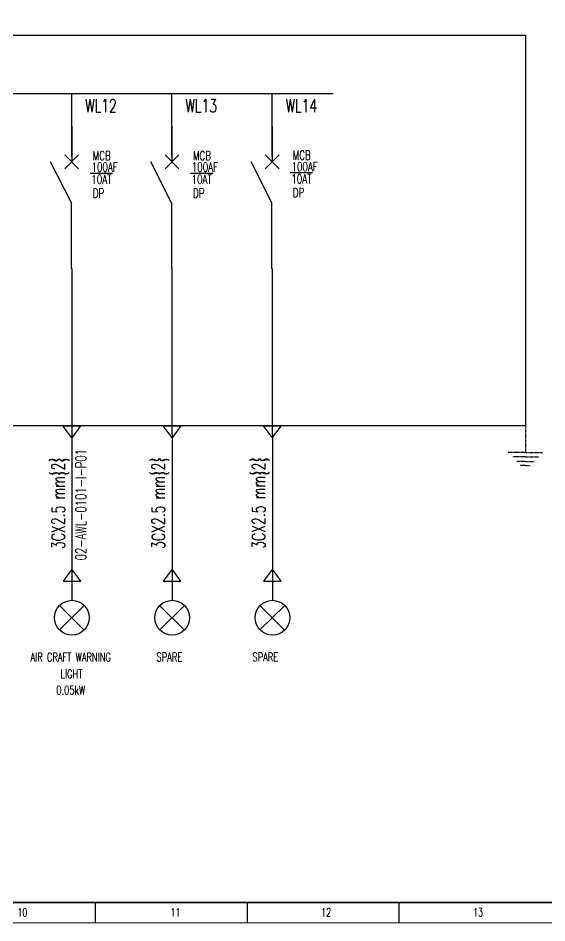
# Model space of a CAD drawing. Header units: millimetres. Extents: x -10601437 to -7750070, y 4687163 to 5113883.
# Drawn here: x -10243477 to -10112153, y 4687163 to 4911673 of the extents above; entities that cross this region are included whole.
import ezdxf

# ---------------------------------------------------------------- set-up
doc = ezdxf.new("R2010")
doc.units = ezdxf.units.MM
doc.linetypes.add('JIS_02_0.7', pattern=[1.35, 0.75, -0.6])
doc.layers.add('ELECTRICAL', color=7, linetype='Continuous')
doc.layers.add('LGT1', color=7, linetype='Continuous')
doc.styles.add('HZTXT', font='simplexs.shx', dxfattribs={"width": 0.7, "bigfont": 'hztxt.shx'})
doc.styles.add('TEG BORDER', font='txt_qlt.shx', dxfattribs={"width": 0.7, "bigfont": 'hztxt.shx'})

# ---------------------------------------------------------------- blocks, each defined once
blk = doc.blocks.new('TEG BORDER A2')
at = {"linetype": 'Continuous'}
blk.add_line((5, 5), (489, 5), dxfattribs=at)
for p, q in [((371.25, 0), (371.25, 5)), ((408.37, 0), (408.37, 5)), ((445.5, 0), (445.5, 5))]:
    blk.add_line(p, q)
at = {"color": 5, "lineweight": 15}
blk.add_lwpolyline([(0, 420), (594, 420), (594, 0), (0, 0)], close=True, dxfattribs=at)
blk.add_lwpolyline([(5, 415), (589, 415), (589, 5), (5, 5)], close=True)
at = {"char_height": 2, "width": 2, "attachment_point": 7, "style": 'TEG BORDER'}
for s, insert in [('\\pi2.2204e-016;10', (352.17, 1.59)), ('\\pi0.3;11', (389.3, 1.59)), ('\\pi2.2204e-016;12', (426.42, 1.59)), ('\\pi2.2204e-016;13', (463.55, 1.59))]:
    blk.add_mtext(s, dxfattribs=dict(at, insert=insert))
blk = doc.blocks.new('cb')
at = {"color": 7, "linetype": 'Continuous'}
for p, q in [((1409.02, -2241.93), (1413.02, -2245.93)), ((1413.02, -2241.93), (1409.02, -2245.93)), ((1411.02, -2255.93), (1404.95, -2243.93))]:
    blk.add_line(p, q, dxfattribs=at)

msp = doc.modelspace()

# ---------------------------------------------------------------- linework, layer by layer
at = {"linetype": 'ByBlock', "lineweight": -3}
msp.add_line((-10538701, 4892955), (-10165217, 4892955), dxfattribs=at)
at = {"color": 7, "lineweight": -3}
for p, q in [((-10230167, 4877299), (-10230167, 4892955)), ((-10205272, 4877299), (-10205272, 4892955)), ((-10180378, 4877299), (-10180378, 4892955)), ((-10230167, 4884845), (-10230167, 4876019)), ((-10205272, 4884845), (-10205272, 4876019)), ((-10180378, 4884845), (-10180378, 4876019)), ((-10230157, 4849552), (-10230107, 4767207)), ((-10205263, 4849552), (-10205212, 4767207)), ((-10180368, 4849552), (-10180317, 4767207)), ((-10233214, 4765884), (-10227084, 4759828)), ((-10233195, 4759894), (-10227033, 4765917)), ((-10208319, 4765884), (-10202190, 4759828)), ((-10208300, 4759894), (-10202138, 4765917)), ((-10183424, 4765884), (-10177295, 4759828)), ((-10183405, 4759894), (-10177243, 4765917))]:
    msp.add_line(p, q, dxfattribs=at)
at = {"lineweight": -3}
for p, q in [((-10225573, 4873228), (-10219995, 4873228)), ((-10200678, 4873228), (-10195101, 4873228)), ((-10175904, 4873349), (-10170327, 4873349)), ((-10230218, 4849448), (-10230218, 4865708)), ((-10205323, 4849448), (-10205323, 4865708)), ((-10180428, 4849448), (-10180428, 4865708))]:
    msp.add_line(p, q, dxfattribs=at)
at = {"linetype": 'JIS_02_0.7', "lineweight": -3}
for p, q in [((-10117494, 4810477), (-10117494, 4803876)), ((-10117494, 4803876), (-10121772, 4803876)), ((-10117494, 4802792), (-10120730, 4802792)), ((-10117494, 4803876), (-10113215, 4803876)), ((-10117494, 4802792), (-10114257, 4802792)), ((-10117494, 4801669), (-10119651, 4801669)), ((-10117494, 4800679), (-10118699, 4800679)), ((-10117494, 4801669), (-10115336, 4801669)), ((-10117494, 4800679), (-10116288, 4800679))]:
    msp.add_line(p, q, dxfattribs=at)
msp.add_lwpolyline([(-10575324, 4907406), (-10117494, 4907406), (-10117494, 4810477), (-10575324, 4810477)], close=True)
at = {"color": 7, "lineweight": -3}
for centre in [(-10230107, 4762898), (-10205212, 4762898), (-10180317, 4762898)]:
    msp.add_circle(centre, 4309, dxfattribs=at)
at = {"layer": 'ELECTRICAL', "lineweight": -3}
for points in [[(-10232324, 4810477), (-10227943, 4810477), (-10230134, 4807542), (-10232324, 4810477)], [(-10207432, 4810497), (-10203051, 4810497), (-10205241, 4807561), (-10207432, 4810497)], [(-10182536, 4810523), (-10178155, 4810523), (-10180346, 4807588), (-10182536, 4810523)], [(-10232315, 4771992), (-10227934, 4771992), (-10230125, 4774927), (-10232315, 4771992)], [(-10207420, 4771992), (-10203040, 4771992), (-10205230, 4774927), (-10207420, 4771992)], [(-10182525, 4771992), (-10178145, 4771992), (-10180335, 4774927), (-10182525, 4771992)]]:
    msp.add_lwpolyline(points, dxfattribs=at)

# ---------------------------------------------------------------- block references
at = {"xscale": 1016.000512394567, "yscale": 1016.000512394567, "zscale": 1016.000512394567}
msp.add_blockref('TEG BORDER A2', (-10601437, 4687163), dxfattribs=at)
at = {"lineweight": -3, "xscale": 861.7341912, "yscale": 861.7341912, "zscale": 861.7341912}
for p in [(-11446087, 6809690), (-11421193, 6809690), (-11396298, 6809690)]:
    msp.add_blockref('cb', p, dxfattribs=at)

# ---------------------------------------------------------------- texts
at = {"color": 7, "lineweight": -3, "style": 'HZTXT', "width": 0.7}
for s, height, p in [('AIR CRAFT WARNING ', 2154.34, (-10240387, 4752022)), ('SPARE', 2154.3, (-10209109, 4752063)), ('SPARE', 2154.3, (-10185272, 4752070)), ('LIGHT', 2154.3, (-10232922, 4747853)), ('0.05kW', 2154.3, (-10233989, 4743834))]:
    msp.add_text(s, height=height, dxfattribs=at).set_placement(p)
at = {"layer": 'LGT1', "color": 7, "lineweight": -3, "style": 'HZTXT', "width": 0.7}
for s, height, p in [('WL12', 3231.5, (-10226826, 4888295)), ('WL13', 3231.5, (-10201931, 4888295)), ('WL14', 3231.5, (-10177036, 4888295)), ('MCB', 2262.1, (-10224947, 4876413)), ('MCB', 2262.1, (-10200052, 4876413)), ('MCB', 2262.1, (-10175278, 4876534)), ('100AF', 2262.1, (-10225242, 4873567)), ('100AF', 2262.1, (-10200347, 4873567)), ('100AF', 2262.1, (-10175574, 4873689)), ('10AT', 2262.1, (-10225291, 4870536)), ('10AT', 2262.1, (-10200396, 4870536)), ('10AT', 2262.1, (-10175622, 4870657)), ('DP', 2262.1, (-10224917, 4867113)), ('DP', 2262.1, (-10200022, 4867113)), ('DP', 2262.1, (-10175248, 4867235))]:
    msp.add_text(s, height=height, dxfattribs=at).set_placement(p)
for s, height, p in [('3CX2.5 mm{2}', 3231.5, (-10231905, 4779940)), ('02-AWL-0101-I-P01', 2617.52, (-10226590, 4777114)), ('3CX2.5 mm{2}', 3231.5, (-10207013, 4779960)), ('3CX2.5 mm{2}', 3231.5, (-10182117, 4779987))]:
    msp.add_text(s, height=height, rotation=90, dxfattribs=at).set_placement(p)

doc.saveas('drawing.dxf')
